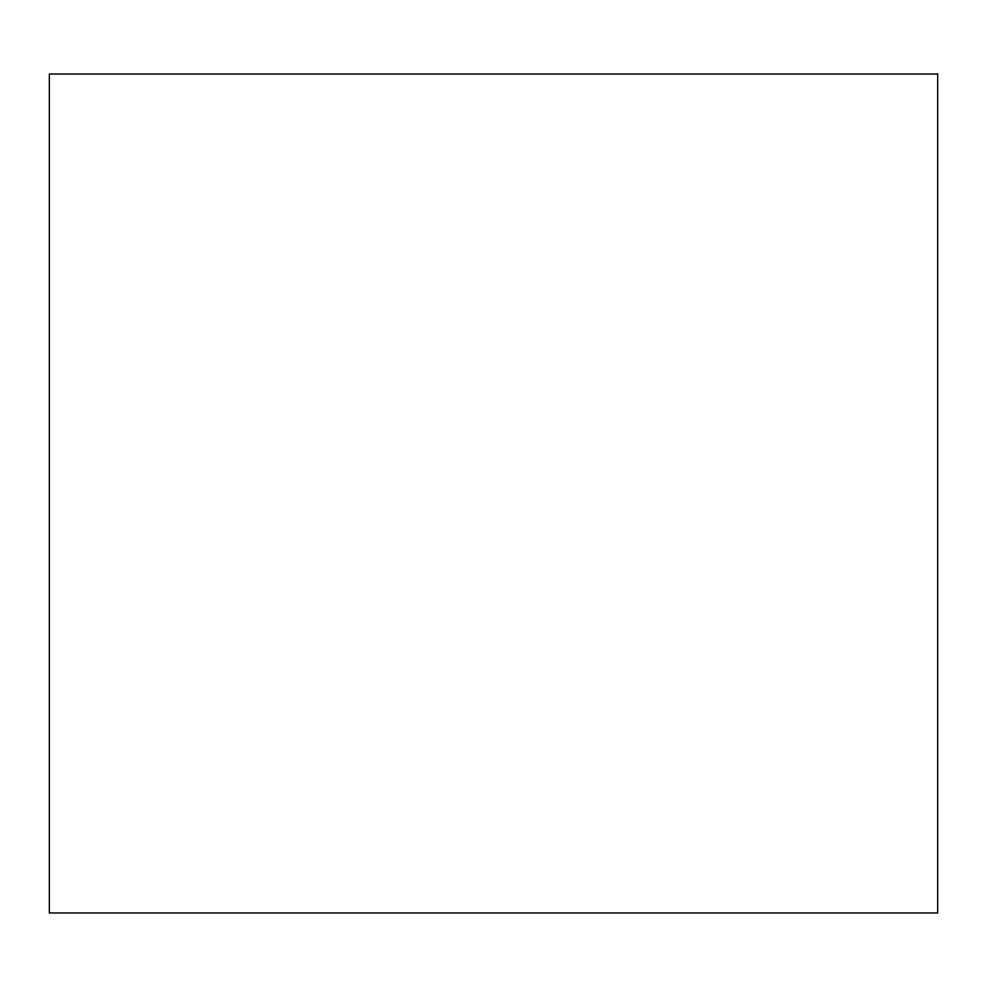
<?xml version="1.0" encoding="UTF-8"?>
<svg xmlns="http://www.w3.org/2000/svg" width="987" height="987" viewBox="0 0 987 987"><rect width="100%" height="100%" fill="white"/><g stroke="black" fill="none" stroke-linecap="round" stroke-linejoin="round"><path stroke-width="1.48" d="M937.65 74.025L49.35 74.025L49.35 912.975L937.65 912.975L937.65 74.025"/></g></svg>
